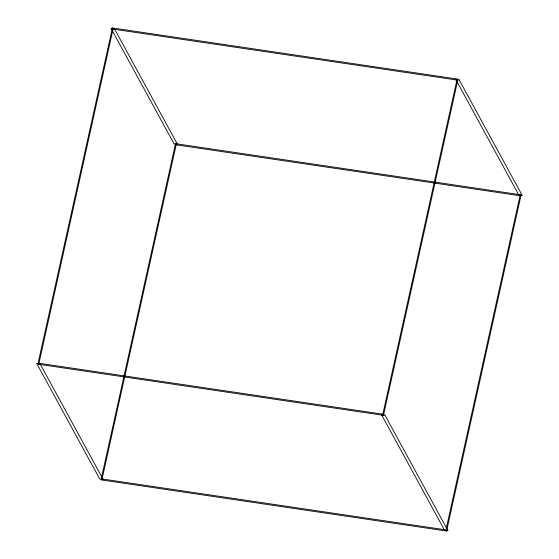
<?xml version="1.0" encoding="UTF-8"?>
<svg xmlns="http://www.w3.org/2000/svg" width="559" height="559" viewBox="0 0 559 559"><rect width="100%" height="100%" fill="white"/><g stroke="black" fill="none" stroke-linecap="round" stroke-linejoin="round"><path stroke-width="0.84" d="M38.11 363.119L112.422 27.95L457.136 79.015L457.772 80.168L383.46 415.344L38.746 364.279L38.11 363.119L382.831 414.184L383.46 415.344M38.746 364.279L113.051 29.11L112.422 27.95M101.417 477.98L175.54 143.656L520.254 194.721L520.89 195.881L446.578 531.05L101.864 479.985L101.228 478.832L445.949 529.89L446.578 531.05M101.864 479.985L176.169 144.816L175.54 143.656M382.831 414.184L457.136 79.015M446.327 528.192L520.254 194.721M113.051 29.11L457.772 80.168M176.169 144.816L520.89 195.881M114.455 28.782L111.01 28.271L174.128 143.984L177.573 144.495L114.455 28.782M459.177 79.846L455.732 79.336L518.85 195.042L522.295 195.552L459.177 79.846M40.15 363.958L36.705 363.448L99.823 479.154L103.268 479.664L40.15 363.958M384.871 415.016L381.427 414.505L444.545 530.218L447.99 530.729L384.871 415.016"/></g></svg>
